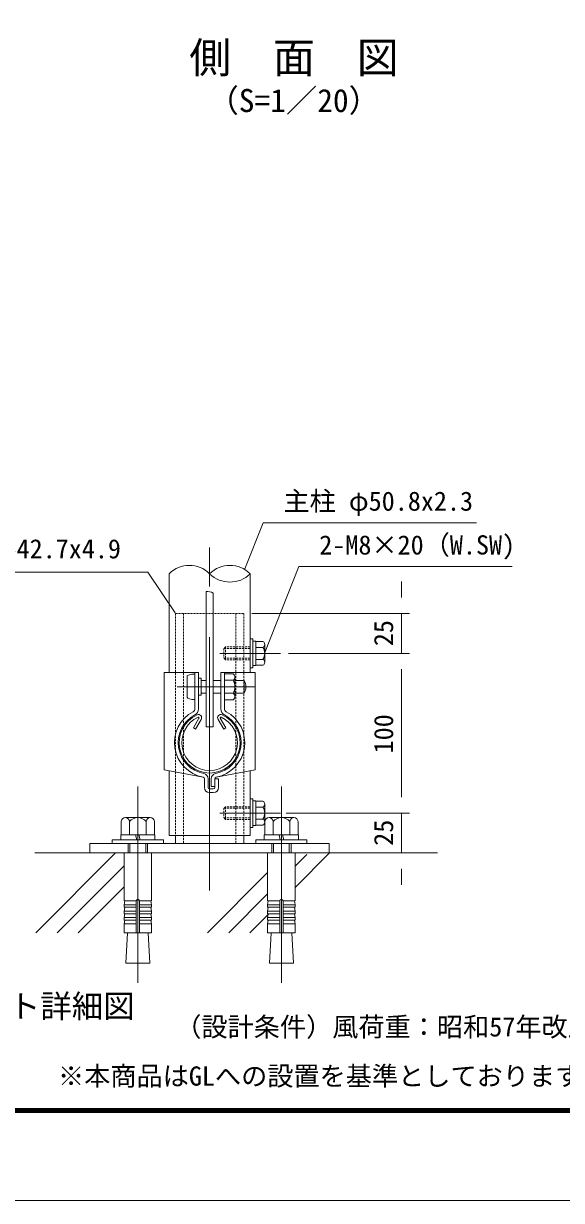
# Model space of a CAD drawing. Units: millimetres, scale not verified. Extents: x -4200 to 4200, y -2970 to 2970.
# Drawn here: x -713 to 636, y -2970 to -22 of the extents above; entities that cross this region are included whole.
import ezdxf
from ezdxf.enums import TextEntityAlignment as Align

# ---------------------------------------------------------------- set-up
doc = ezdxf.new("R2010")
doc.units = ezdxf.units.MM
doc.header["$LTSCALE"] = 20
doc.linetypes.add('USER1', pattern=[50.8, 31.75, -6.35, 6.35, -6.35])
doc.linetypes.add('USER2', pattern=[0.375, 0.25, -0.125])
for name, color, linetype, lineweight in [('0-0_D-BMK', 2, 'USER1', 13), ('0-1_D-STR1', 1, 'Continuous', 18), ('0-2_D-STR-DIM', 7, 'Continuous', 9), ('0-5_D-STR3', 3, 'Continuous', 13), ('0-7_D-STR-TXT', 7, 'Continuous', 9), ('0-8_D-TTL', 7, 'Continuous', 9), ('0-9_D-BGD', 7, 'Continuous', 9), ('0-D_D-DCR-HCH', 7, 'Continuous', 9)]:
    doc.layers.add(name, color=color, linetype=linetype, lineweight=lineweight)
doc.layers.add('0-4_D-TTL-TXT', color=7, linetype='Continuous')
doc.styles.add('ＭＳ ゴシック', font='')
doc.styles.get('ＭＳ ゴシック').set_extended_font_data('MS Gothic')

msp = doc.modelspace()

# ---------------------------------------------------------------- linework, layer by layer
at = {"layer": '0-0_D-BMK'}
for p, q in [((-246.23, -2193.64), (-246.23, -1334.57)), ((-68.75, -1599.4), (-220.52, -1599.4)), ((-327.55, -1683.2), (-132.03, -1683.2)), ((-426.23, -1933), (-426.23, -2425.01)), ((-66.23, -1933), (-66.23, -2425.01)), ((-68.75, -1999.54), (-220.52, -1999.54))]:
    msp.add_line(p, q, dxfattribs=at)
at = {"layer": '0-1_D-STR1'}
for p, q in [((-347.83, -1400.03), (-347.83, -1647.2)), ((-144.63, -1647.2), (-144.63, -1400.03)), ((-272.93, -1761.67), (-286.96, -1785.99)), ((-267.37, -1764.88), (-281.41, -1789.19)), ((-225.1, -1764.88), (-211.06, -1789.19)), ((-219.54, -1761.67), (-205.5, -1785.99)), ((-286.96, -1785.99), (-281.41, -1789.19)), ((-205.5, -1785.99), (-211.06, -1789.19)), ((-347.83, -1893.88), (-347.83, -2055.4)), ((-144.63, -2055.4), (-144.63, -1893.88)), ((-347.83, -2055.4), (-144.63, -2055.4))]:
    msp.add_line(p, q, dxfattribs=at)
for centre, radius, start, end in [((-246.23, -1823), 76.2, 114.32478, 65.67522), ((-246.23, -1823), 69.78, 114.32478, 65.67522), ((-274.32, -1760.87), 8.02, 330, 114.32478), ((-274.32, -1760.87), 1.6, 330, 114.32478), ((-218.15, -1760.87), 8.02, 65.67522, 210), ((-218.15, -1760.87), 1.6, 65.67522, 210)]:
    msp.add_arc(centre, radius, start, end, dxfattribs=at)
at = {"layer": '0-2_D-STR-DIM'}
for p, q in [((234.92, -1459.4), (234.92, -1419.4)), ((-140.83, -1499.4), (254.92, -1499.4)), ((234.92, -1499.4), (234.92, -1599.4)), ((-48.75, -1599.4), (254.92, -1599.4)), ((-48.75, -1599.4), (254.92, -1599.4)), ((234.92, -1639.4), (234.92, -1959.54)), ((234.92, -1639.4), (234.92, -1679.4)), ((234.92, -1959.54), (234.92, -1919.54)), ((-54.22, -1999.54), (254.92, -1999.54)), ((-48.75, -1999.54), (254.92, -1999.54)), ((234.92, -2099.4), (234.92, -1999.54)), ((73.77, -2099.4), (254.92, -2099.4)), ((234.92, -2139.4), (234.92, -2179.4))]:
    msp.add_line(p, q, dxfattribs=at)
for centre, radius, start, end in [((-297.03, -1451.16), 72.07, 45.18146, 134.81854), ((-195.43, -1451.16), 72.07, 45.18146, 134.81854), ((-195.43, -1348.91), 72.07, 225.18146, 314.81854), ((-252.15, -1475.17), 30.72, 60.95271, 95.76063)]:
    msp.add_arc(centre, radius, start, end, dxfattribs=at)
at = {"layer": '0-5_D-STR3'}
for p, q in [((-255.23, -1783.2), (-255.23, -1444.61)), ((-237.23, -1783.2), (-237.23, -1448.32)), ((-144.63, -1563.4), (-138.23, -1563.4)), ((-138.23, -1563.4), (-138.23, -1635.4)), ((-112.55, -1569.4), (-130.23, -1569.4)), ((-130.23, -1569.4), (-130.23, -1629.4)), ((-112.55, -1584.36), (-130.23, -1584.36)), ((-108.23, -1576.88), (-108.23, -1621.91)), ((-112.55, -1614.43), (-130.23, -1614.43)), ((-360.43, -1647.2), (-360.43, -1891.54)), ((-360.43, -1647.2), (-274.23, -1647.2)), ((-283.43, -1647.2), (-283.43, -1738.5)), ((-274.23, -1647.2), (-274.23, -1738.5)), ((-218.23, -1647.2), (-218.23, -1738.5)), ((-218.23, -1647.2), (-132.03, -1647.2)), ((-209.03, -1647.2), (-209.03, -1738.5)), ((-187.03, -1650.8), (-209.03, -1650.8)), ((-132.03, -1647.2), (-132.03, -1891.54)), ((-112.55, -1629.4), (-130.23, -1629.4)), ((-302.63, -1657.2), (-302.63, -1709.2)), ((-267.43, -1661.92), (-274.23, -1661.92)), ((-267.43, -1661.92), (-267.43, -1704.47)), ((-267.43, -1667.2), (-255.23, -1667.2)), ((-237.23, -1667.2), (-218.23, -1667.2)), ((-187.03, -1667), (-209.03, -1667)), ((-183.03, -1659.53), (-183.03, -1707.35)), ((-183.03, -1667.2), (-159.43, -1667.2)), ((-159.43, -1667.2), (-159.43, -1699.2)), ((-267.43, -1704.47), (-274.23, -1704.47)), ((-267.43, -1699.2), (-255.23, -1699.2)), ((-237.23, -1699.2), (-218.23, -1699.2)), ((-187.03, -1699.4), (-209.03, -1699.4)), ((-183.03, -1699.2), (-159.43, -1699.2)), ((-187.03, -1715.6), (-209.03, -1715.6)), ((-255.23, -1783.2), (-237.23, -1783.2)), ((-360.43, -1891.54), (-262.68, -1909.65)), ((-259.43, -1913.58), (-259.43, -1935.2)), ((-250.23, -1913.58), (-250.23, -1935.2)), ((-242.23, -1913.58), (-242.23, -1933.2)), ((-233.03, -1913.58), (-233.03, -1935.2)), ((-233.03, -1913.58), (-223.83, -1913.58)), ((-132.03, -1891.54), (-229.78, -1909.65)), ((-223.83, -1913.58), (-223.83, -1935.2)), ((-246.23, -1939.2), (-237.03, -1939.2)), ((-242.23, -1933.2), (-233.03, -1933.2)), ((-246.23, -1948.4), (-237.03, -1948.4)), ((-144.63, -1963.54), (-138.23, -1963.54)), ((-138.23, -1963.54), (-138.23, -2035.54)), ((-112.55, -1969.54), (-130.23, -1969.54)), ((-130.23, -1969.54), (-130.23, -2029.54)), ((-112.55, -1984.5), (-130.23, -1984.5)), ((-108.23, -1977.02), (-108.23, -2022.05)), ((-112.55, -2014.57), (-130.23, -2014.57)), ((-112.55, -2029.54), (-130.23, -2029.54)), ((-331.63, -2055.4), (-331.63, -2075.4)), ((-160.83, -2055.4), (-160.83, -2075.4)), ((-460.83, -2099.4), (-391.63, -2099.4)), ((-100.83, -2099.4), (-31.63, -2099.4))]:
    msp.add_line(p, q, dxfattribs=at)
at = {"layer": '0-5_D-STR3', "linetype": 'USER2'}
for p, q in [((-331.63, -1499.4), (-331.63, -2055.4)), ((-331.63, -1499.4), (-160.83, -1499.4)), ((-312.03, -1499.4), (-312.03, -2075.4)), ((-180.43, -1499.4), (-180.43, -2075.4)), ((-160.83, -1499.4), (-160.83, -2055.4)), ((-206.23, -1583.4), (-210.23, -1587.4)), ((-144.63, -1587.4), (-210.23, -1587.4)), ((-210.23, -1587.4), (-210.23, -1611.4)), ((-144.63, -1583.4), (-206.23, -1583.4)), ((-144.63, -1611.4), (-210.23, -1611.4)), ((-144.63, -1615.4), (-206.23, -1615.4)), ((-206.23, -1983.54), (-210.23, -1987.54)), ((-144.63, -1987.54), (-210.23, -1987.54)), ((-210.23, -1987.54), (-210.23, -2011.54)), ((-144.63, -1983.54), (-206.23, -1983.54)), ((-144.63, -2011.54), (-210.23, -2011.54)), ((-144.63, -2015.54), (-206.23, -2015.54))]:
    msp.add_line(p, q, dxfattribs=at)
at = {"layer": '0-5_D-STR3', "lineweight": 18}
for p, q in [((-467.8, -2021), (-467.8, -2054.2)), ((-395.06, -2011), (-457.41, -2011)), ((-450.23, -2011), (-402.23, -2011)), ((-447.02, -2054.2), (-447.02, -2021)), ((-405.45, -2054.2), (-405.45, -2021)), ((-384.66, -2054.2), (-384.66, -2021)), ((-107.8, -2021), (-107.8, -2054.2)), ((-35.06, -2011), (-97.41, -2011)), ((-90.23, -2011), (-42.23, -2011)), ((-87.02, -2054.2), (-87.02, -2021)), ((-45.45, -2054.2), (-45.45, -2021)), ((-24.66, -2054.2), (-24.66, -2021)), ((-383.23, -2054.2), (-469.23, -2054.2)), ((-469.23, -2054.2), (-469.23, -2066.2)), ((-467.8, -2054.2), (-384.66, -2054.2)), ((-432.23, -2054.2), (-429.02, -2066.2)), ((-420.23, -2066.2), (-423.45, -2054.2)), ((-383.23, -2066.2), (-383.23, -2054.2)), ((-23.23, -2054.2), (-109.23, -2054.2)), ((-109.23, -2054.2), (-109.23, -2066.2)), ((-107.8, -2054.2), (-24.66, -2054.2)), ((-72.23, -2054.2), (-69.02, -2066.2)), ((-60.23, -2066.2), (-63.45, -2054.2)), ((-23.23, -2066.2), (-23.23, -2054.2)), ((-490.23, -2066.2), (-490.23, -2075.4)), ((-362.23, -2066.2), (-490.23, -2066.2)), ((-490.23, -2075.4), (-362.23, -2075.4)), ((-469.23, -2066.2), (-383.23, -2066.2)), ((-450.22, -2075.4), (-450.22, -2099.4)), ((-445.9, -2099.4), (-445.9, -2075.4)), ((-406.54, -2099.4), (-406.54, -2075.4)), ((-402.22, -2099.4), (-402.22, -2075.4)), ((-362.23, -2075.4), (-362.23, -2066.2)), ((-130.23, -2066.2), (-130.23, -2075.4)), ((-2.23, -2066.2), (-130.23, -2066.2)), ((-130.23, -2075.4), (-2.23, -2075.4)), ((-109.23, -2066.2), (-23.23, -2066.2)), ((-90.22, -2075.4), (-90.22, -2099.4)), ((-85.9, -2099.4), (-85.9, -2075.4)), ((-46.54, -2099.4), (-46.54, -2075.4)), ((-42.22, -2099.4), (-42.22, -2075.4)), ((-2.23, -2075.4), (-2.23, -2066.2)), ((-460.83, -2099.4), (-460.83, -2219.55)), ((-391.63, -2099.4), (-391.63, -2219.55)), ((-100.83, -2099.4), (-100.83, -2219.55)), ((-31.63, -2099.4), (-31.63, -2219.55)), ((-430.23, -2219.55), (-460.83, -2219.55)), ((-460.83, -2229.55), (-459.1, -2219.7)), ((-460.83, -2229.55), (-430.23, -2229.55)), ((-460.83, -2229.55), (-460.83, -2235.55)), ((-460.83, -2235.55), (-430.23, -2235.55)), ((-460.83, -2245.55), (-459.1, -2235.7)), ((-430.23, -2219.55), (-430.23, -2299.4)), ((-422.23, -2219.55), (-391.63, -2219.55)), ((-422.23, -2219.55), (-422.23, -2299.4)), ((-391.63, -2229.55), (-422.23, -2229.55)), ((-391.63, -2235.55), (-422.23, -2235.55)), ((-391.63, -2229.55), (-393.37, -2219.7)), ((-391.63, -2245.55), (-393.37, -2235.7)), ((-391.63, -2229.55), (-391.63, -2235.55)), ((-70.23, -2219.55), (-100.83, -2219.55)), ((-100.83, -2229.55), (-99.1, -2219.7)), ((-100.83, -2229.55), (-70.23, -2229.55)), ((-100.83, -2229.55), (-100.83, -2235.55)), ((-100.83, -2235.55), (-70.23, -2235.55)), ((-100.83, -2245.55), (-99.1, -2235.7)), ((-70.23, -2219.55), (-70.23, -2299.4)), ((-62.23, -2219.55), (-31.63, -2219.55)), ((-62.23, -2219.55), (-62.23, -2299.4)), ((-31.63, -2229.55), (-62.23, -2229.55)), ((-31.63, -2235.55), (-62.23, -2235.55)), ((-31.63, -2229.55), (-33.37, -2219.7)), ((-31.63, -2245.55), (-33.37, -2235.7)), ((-31.63, -2229.55), (-31.63, -2235.55)), ((-460.83, -2245.55), (-430.23, -2245.55)), ((-460.83, -2245.55), (-460.83, -2251.55)), ((-460.83, -2251.55), (-430.23, -2251.55)), ((-460.83, -2261.55), (-459.1, -2251.7)), ((-460.83, -2261.55), (-430.23, -2261.55)), ((-460.83, -2261.55), (-460.83, -2267.55)), ((-460.83, -2277.4), (-459.1, -2267.55)), ((-460.83, -2267.55), (-430.23, -2267.55)), ((-391.63, -2245.55), (-422.23, -2245.55)), ((-391.63, -2251.55), (-422.23, -2251.55)), ((-391.63, -2261.55), (-422.23, -2261.55)), ((-391.63, -2267.55), (-422.23, -2267.55)), ((-391.63, -2261.55), (-393.37, -2251.7)), ((-391.63, -2277.4), (-393.37, -2267.55)), ((-391.63, -2245.55), (-391.63, -2251.55)), ((-391.63, -2261.55), (-391.63, -2267.55)), ((-100.83, -2245.55), (-70.23, -2245.55)), ((-100.83, -2245.55), (-100.83, -2251.55)), ((-100.83, -2251.55), (-70.23, -2251.55)), ((-100.83, -2261.55), (-99.1, -2251.7)), ((-100.83, -2261.55), (-70.23, -2261.55)), ((-100.83, -2261.55), (-100.83, -2267.55)), ((-100.83, -2277.4), (-99.1, -2267.55)), ((-100.83, -2267.55), (-70.23, -2267.55)), ((-31.63, -2245.55), (-62.23, -2245.55)), ((-31.63, -2251.55), (-62.23, -2251.55)), ((-31.63, -2261.55), (-62.23, -2261.55)), ((-31.63, -2267.55), (-62.23, -2267.55)), ((-31.63, -2261.55), (-33.37, -2251.7)), ((-31.63, -2277.4), (-33.37, -2267.55)), ((-31.63, -2245.55), (-31.63, -2251.55)), ((-31.63, -2261.55), (-31.63, -2267.55)), ((-460.83, -2277.4), (-430.23, -2277.4)), ((-460.83, -2277.4), (-460.83, -2299.4)), ((-460.83, -2299.4), (-391.63, -2299.4)), ((-452.21, -2299.4), (-456.55, -2375.8)), ((-391.63, -2277.4), (-422.23, -2277.4)), ((-400.26, -2299.4), (-395.92, -2375.8)), ((-391.63, -2277.4), (-391.63, -2299.4)), ((-100.83, -2277.4), (-70.23, -2277.4)), ((-100.83, -2277.4), (-100.83, -2299.4)), ((-100.83, -2299.4), (-31.63, -2299.4)), ((-92.21, -2299.4), (-96.55, -2375.8)), ((-31.63, -2277.4), (-62.23, -2277.4)), ((-40.26, -2299.4), (-35.92, -2375.8)), ((-31.63, -2277.4), (-31.63, -2299.4)), ((-395.92, -2375.8), (-456.55, -2375.8)), ((-35.92, -2375.8), (-96.55, -2375.8))]:
    msp.add_line(p, q, dxfattribs=at)
at = {"layer": '0-5_D-STR3', "linetype": 'USER2'}
for points in [[(-206.23, -1583.4), (-206.23, -1615.4), (-210.23, -1611.4)], [(-206.23, -1983.54), (-206.23, -2015.54), (-210.23, -2011.54)]]:
    msp.add_lwpolyline(points, dxfattribs=at)
at = {"layer": '0-5_D-STR3'}
for points in [[(-144.63, -1563.4), (-144.63, -1635.4), (-138.23, -1635.4)], [(-144.63, -1963.54), (-144.63, -2035.54), (-138.23, -2035.54)]]:
    msp.add_lwpolyline(points, dxfattribs=at)
for points in [[(-130.23, -1568.6), (-138.23, -1568.6), (-138.23, -1630.2), (-130.23, -1630.2)], [(-130.23, -1968.74), (-138.23, -1968.74), (-138.23, -2030.34), (-130.23, -2030.34)], [(-546.23, -2099.4), (53.77, -2099.4), (53.77, -2075.4), (-546.23, -2075.4)]]:
    msp.add_lwpolyline(points, close=True, dxfattribs=at)
for centre, radius, start, end in [((-136.55, -1599.4), 28.32, 327.93138, 32.06862), ((-116.87, -1576.88), 8.64, 300, 60), ((-116.87, -1621.91), 8.64, 300, 60), ((-193.18, -1658.9), 10.17, 307.21089, 52.78911), ((-217.84, -1683.2), 34.8, 332.26063, 27.73937), ((-189.43, -1683.2), 34, 331.92751, 28.07249), ((-193.23, -1707.5), 10.2, 307.42505, 52.57495), ((-291.43, -1738.5), 8, 298.0884, 0), ((-291.43, -1738.5), 17.2, 298.0884, 0), ((-201.03, -1738.5), 17.2, 180, 241.9116), ((-201.03, -1738.5), 8, 180, 241.9116), ((-246.23, -1823.2), 88, 118.0884, 259.22478), ((-246.23, -1823.2), 78.8, 118.0884, 259.22478), ((-246.23, -1823.2), 78.8, 280.77522, 61.9116), ((-246.23, -1823.2), 88, 280.77522, 61.9116), ((-263.43, -1913.58), 4, 0, 79.22478), ((-263.43, -1913.58), 13.2, 0, 79.22478), ((-229.03, -1913.58), 13.2, 100.77522, 180), ((-229.03, -1913.58), 4, 100.77522, 180), ((-246.23, -1935.2), 13.2, 180, 270), ((-246.23, -1935.2), 4, 180, 270), ((-237.03, -1935.2), 13.2, 270, 0), ((-237.03, -1935.2), 4, 270, 0), ((-116.87, -1977.02), 8.64, 300, 60), ((-136.55, -1999.54), 28.32, 327.93138, 32.06862), ((-116.87, -2022.05), 8.64, 300, 60)]:
    msp.add_arc(centre, radius, start, end, dxfattribs=at)
at = {"layer": '0-5_D-STR3', "lineweight": 18}
for centre, radius, start, end in [((-457.41, -2021.4), 10.4, 2.20423, 177.79577), ((-426.23, -2037.6), 26.6, 38.61324, 141.38676), ((-395.06, -2021.4), 10.4, 2.20423, 177.79577), ((-97.41, -2021.4), 10.4, 2.20423, 177.79577), ((-66.23, -2037.6), 26.6, 38.61324, 141.38676), ((-35.06, -2021.4), 10.4, 2.20423, 177.79577), ((-426.23, -2219.55), 4, 0, 180), ((-66.23, -2219.55), 4, 0, 180)]:
    msp.add_arc(centre, radius, start, end, dxfattribs=at)
at = {"layer": '0-5_D-STR3'}
for centre, start_param, end_param in [((-283.43, -1657.2), 1.5707963, 3.1415927), ((-283.43, -1709.2), 3.1415927, 4.712389)]:
    msp.add_ellipse(centre, major_axis=(19.2, 0), ratio=0.3125, start_param=start_param, end_param=end_param, dxfattribs=at)
at = {"layer": '0-7_D-STR-TXT'}
for points in [[(422.52, -1272.53), (-112.16, -1272.53), (-157.65, -1387.47)], [(512.38, -1382.25), (-22.3, -1382.25), (-107.5, -1597.54)], [(-777.62, -1395.79), (-400.91, -1395.79), (-332.74, -1497.73)]]:
    msp.add_lwpolyline(points, dxfattribs=at)
at = {"layer": '0-8_D-TTL', "color": 2, "lineweight": 18}
msp.add_lwpolyline([(-4200, 2970), (4200, 2970), (4200, -2970), (-4200, -2970)], close=True, dxfattribs=at)
at = {"layer": '0-8_D-TTL'}
for points in [[(-3930, 2750), (3930, 2750), (3930, -2750), (-3930, -2750)], [(-3927.5, 2747.5), (3927.5, 2747.5), (3927.5, -2747.5), (-3927.5, -2747.5)], [(-3925, 2745), (3925, 2745), (3925, -2745), (-3925, -2745)], [(-3922.5, 2742.5), (3922.5, 2742.5), (3922.5, -2742.5), (-3922.5, -2742.5)], [(-3920, 2740), (3920, 2740), (3920, -2740), (-3920, -2740)]]:
    msp.add_lwpolyline(points, close=True, dxfattribs=at)
at = {"layer": '0-9_D-BGD'}
msp.add_line((325.23, -2099.4), (-684.69, -2099.4), dxfattribs=at)
at = {"layer": '0-D_D-DCR-HCH'}
for p, q in [((-681.83, -2299.4), (-481.83, -2099.4)), ((-31.64, -2185.61), (54.57, -2099.4)), ((-31.64, -2132.58), (-2.54, -2103.48)), ((-628.8, -2299.4), (-460.86, -2131.46)), ((-251.5, -2299.4), (-100.84, -2148.74)), ((-575.76, -2299.4), (-460.86, -2184.49)), ((-198.46, -2299.4), (-100.84, -2201.78)), ((-145.43, -2299.4), (-97.58, -2251.55))]:
    msp.add_line(p, q, dxfattribs=at)

# ---------------------------------------------------------------- texts
at = {"layer": '0-2_D-STR-DIM', "style": 'ＭＳ ゴシック'}
for s, p in [('25', (228.17, -1581.5)), ('100', (228.17, -1850.12)), ('25', (228.17, -2081.57))]:
    msp.add_text(s, height=48.09, rotation=90, dxfattribs=at).set_placement(p, align=Align.BOTTOM_LEFT)
at = {"layer": '0-4_D-TTL-TXT', "style": 'ＭＳ ゴシック'}
for s, height, p in [('側\u3000面\u3000図', 76.98, (-297.37, -168.74)), ('（S=1／20）', 57.77, (-251.89, -260.72)), ('後付ベースプレート詳細図', 57.77, (-1379.93, -2529.52))]:
    msp.add_text(s, height=height, dxfattribs=at).set_placement(p, align=Align.BOTTOM_LEFT)
at = {"layer": '0-7_D-STR-TXT', "style": 'ＭＳ ゴシック'}
for s, p in [('主柱 φ50.8x2.3', (-61.24, -1256.52)), ('2-M8×20（W.SW)', (28.63, -1366.23)), ('φ42.7x4.9', (-779.95, -1375.97)), ('（設計条件）風荷重：昭和57年改正 建築基準法・同施行令に基づく風圧力に準拠。', (-332.45, -2573.6)), ('※本商品はGLへの設置を基準としております。他の条件でご使用の際は別途ご相談ください。', (-626.31, -2696.77))]:
    msp.add_text(s, height=48.09, dxfattribs=at).set_placement(p, align=Align.BOTTOM_LEFT)

doc.saveas('drawing.dxf')
